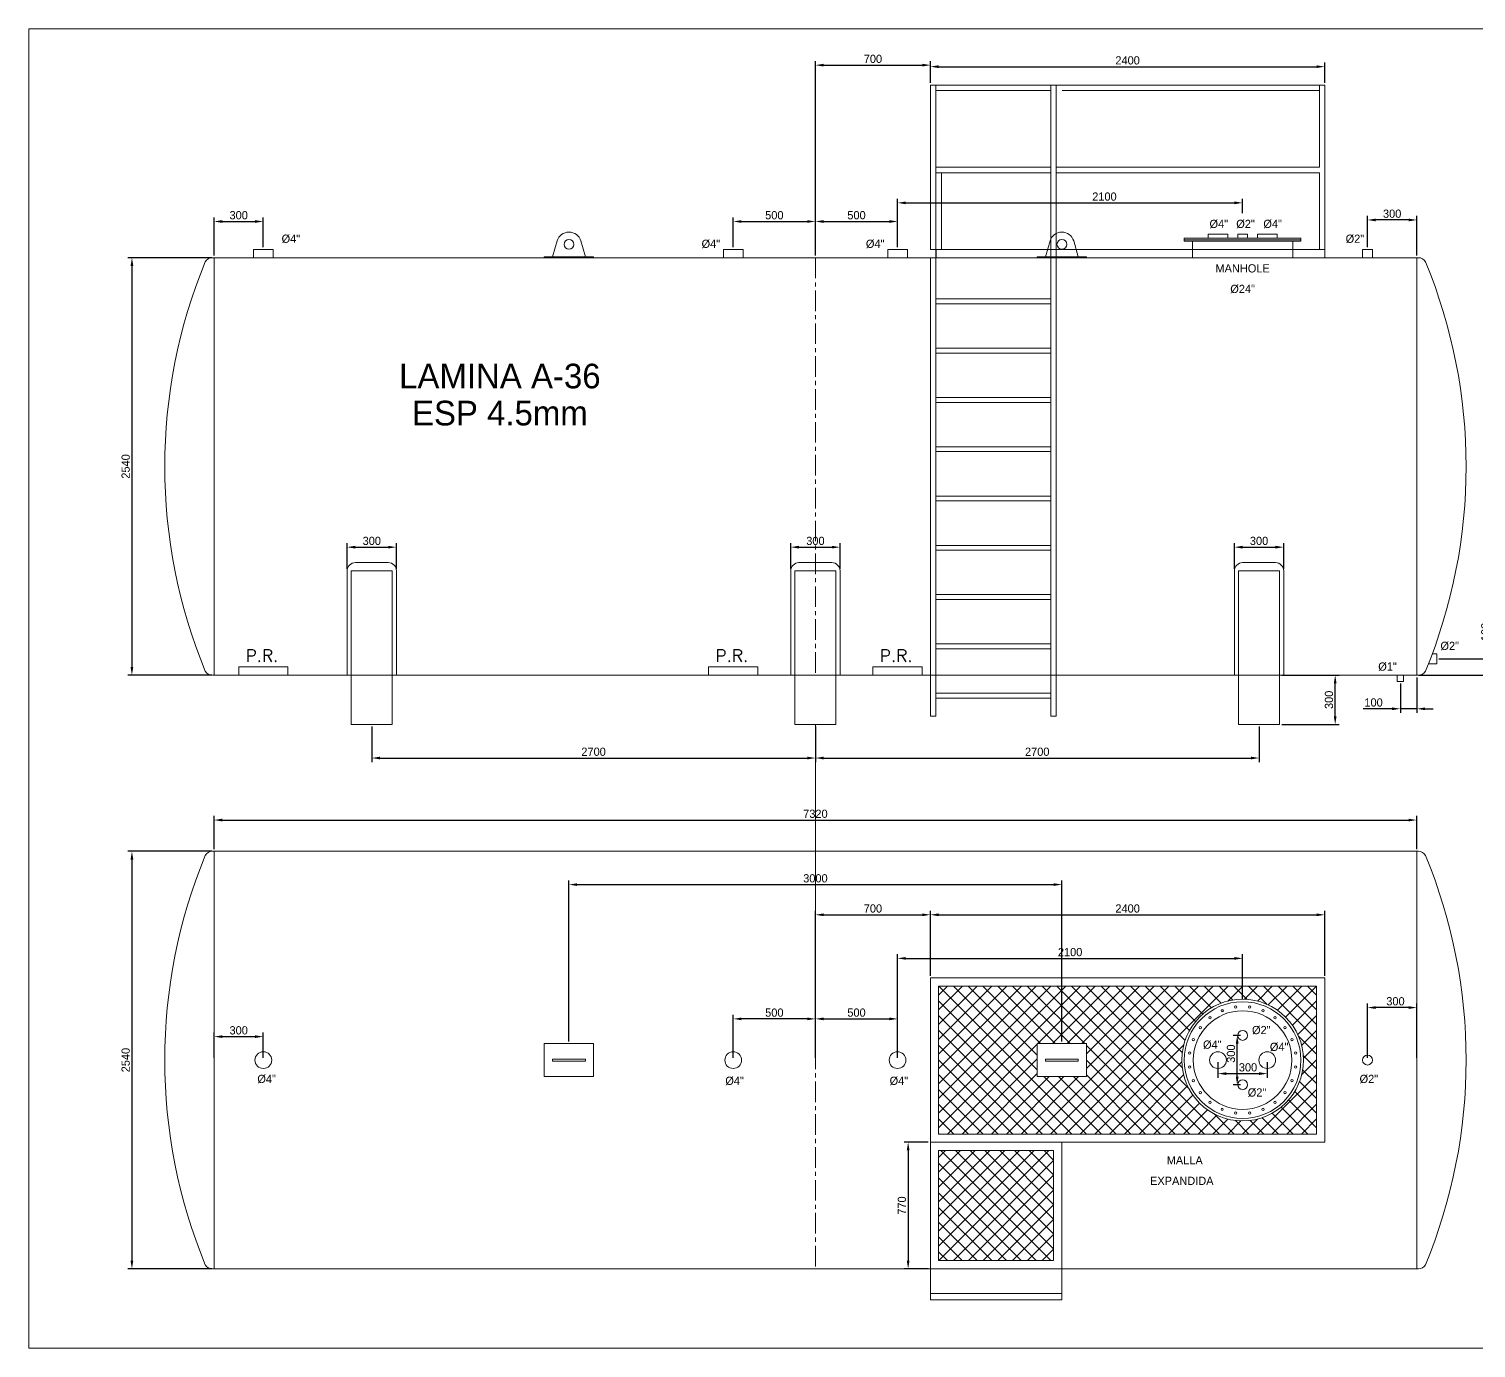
# Model space of a CAD drawing. Header units: millimetres. Extents: x 603382 to 632860, y 69891 to 78014.
# Drawn here: x 618747 to 627554, y 69891 to 77916 of the extents above; entities that cross this region are included whole.
import ezdxf
from ezdxf.enums import TextEntityAlignment as Align

# ---------------------------------------------------------------- set-up
doc = ezdxf.new("R2010")
doc.units = ezdxf.units.MM
doc.linetypes.add('CENTER', pattern=[2, 1.25, -0.25, 0.25, -0.25])
doc.layers.get('0').update_dxf_attribs({"lineweight": 9})
doc.layers.get('Defpoints').update_dxf_attribs({"lineweight": 9})
for name, color, linetype, lineweight in [('auxiliar', 9, 'Continuous', 9), ('CENTER', 5, 'CENTER', 9), ('COTA', 2, 'Continuous', 9), ('cotas', 2, 'Continuous', 9), ('dibujo', 7, 'Continuous', 9), ('FIBRA', 3, 'Continuous', 20), ('texto', 3, 'Continuous', 9)]:
    doc.layers.add(name, color=color, linetype=linetype, lineweight=lineweight)
doc.styles.add('ROMAND', font='romand')
doc.dimstyles.new('ISO-25', dxfattribs={"dimtxt": 50, "dimasz": 50, "dimexe": 25, "dimexo": 13, "dimgap": 13, "dimtad": 1, "dimtxsty": 'Standard', "dimcen": 50, "dimadec": 0, "dimazin": 0, "dimtfac": 1, "dimtmove": 0, "dimatfit": 3, "dimfxl": 1, "dimarcsym": 0})

# ---------------------------------------------------------------- blocks, each defined once
blk = doc.blocks.new('*U6')
at = {"layer": 'COTA'}
blk.add_circle((0, 0), 7, dxfattribs=at)
blk = doc.blocks.new('*U7')
at = {"layer": 'COTA', "color": 0, "linetype": 'ByBlock', "lineweight": -2, "transparency": 16777216}
for p, rotation in [((396258.9, 12709.4), 119.9999999999999), ((396337.3, 12741.8), 104.9999999999999), ((396421.4, 12752.9), 89.99999999999991), ((396505.5, 12741.8), 74.99999999999991), ((396583.9, 12709.4), 59.99999999999992), ((396140, 12590.4), 149.9999999999999), ((396191.6, 12657.7), 134.9999999999999), ((396651.2, 12657.7), 44.99999999999995), ((396702.9, 12590.4), 29.99999999999996), ((396107.5, 12512), 164.9999999999999), ((396735.3, 12512), 15.00000000000002), ((396096.4, 12427.9), 180), ((396107.5, 12343.8), 194.9999999999998), ((396735.3, 12343.8), 344.9999999999994), ((396140, 12265.4), 209.9999999999997), ((396702.9, 12265.4), 329.9999999999994), ((396191.6, 12198.1), 224.9999999999997), ((396258.9, 12146.5), 239.9999999999997), ((396583.9, 12146.5), 299.9999999999994), ((396651.2, 12198.1), 314.9999999999995), ((396337.3, 12114), 254.9999999999996), ((396421.4, 12102.9), 269.9999999999996), ((396505.5, 12114), 284.9999999999996)]:
    blk.add_blockref('*U6', p, dxfattribs=dict(at, rotation=rotation))
blk.add_blockref('*U6', (396746.4, 12427.9), dxfattribs=at)
blk = doc.blocks.new('*D10')
at = {"layer": 'COTA', "color": 0, "lineweight": -2, "transparency": 16777216}
for p, q in [((624233.1, 72156.2), (624233.1, 72552.1)), ((624283.1, 72527.1), (626583.1, 72527.1)), ((626633.1, 72156.2), (626633.1, 72552.1))]:
    blk.add_line(p, q, dxfattribs=at)
at = {"layer": 'COTA', "color": 0, "transparency": 16777216}
for points in [[(624283.1, 72535.4), (624283.1, 72518.7), (624233.1, 72527.1)], [(626583.1, 72535.4), (626583.1, 72518.7), (626633.1, 72527.1)]]:
    blk.add_solid(points, dxfattribs=at)
at = {"layer": 'Defpoints', "color": 0, "transparency": 16777216}
for p in [(626633.1, 72527.1), (624233.1, 72143.2), (626633.1, 72143.2)]:
    blk.add_point(p, dxfattribs=at)
at = {"layer": 'COTA', "color": 0, "lineweight": 9, "transparency": 16777216, "insert": (625433.1, 72565.1), "char_height": 50, "attachment_point": 5}
blk.add_mtext('2400', dxfattribs=at)
blk = doc.blocks.new('*D11')
at = {"layer": 'COTA', "color": 0, "lineweight": -2, "transparency": 16777216}
for p, q in [((626893.1, 71656.2), (626893.1, 71987.6)), ((627143.1, 71962.6), (626943.1, 71962.6)), ((627193.1, 71656.2), (627193.1, 71987.6))]:
    blk.add_line(p, q, dxfattribs=at)
at = {"layer": 'COTA', "color": 0, "transparency": 16777216}
for points in [[(626943.1, 71971), (626943.1, 71954.3), (626893.1, 71962.6)], [(627143.1, 71971), (627143.1, 71954.3), (627193.1, 71962.6)]]:
    blk.add_solid(points, dxfattribs=at)
at = {"layer": 'Defpoints', "color": 0, "transparency": 16777216}
for p in [(626893.1, 71962.6), (626893.1, 71643.2), (627193.1, 71643.2)]:
    blk.add_point(p, dxfattribs=at)
at = {"layer": 'COTA', "color": 0, "lineweight": 9, "transparency": 16777216, "insert": (627063.3, 72000.6), "char_height": 50, "attachment_point": 5}
blk.add_mtext('300', dxfattribs=at)
blk = doc.blocks.new('*D12')
at = {"layer": 'COTA', "color": 0, "lineweight": -2, "transparency": 16777216}
for p, q in [((619873.1, 71656.2), (619873.1, 71810.8)), ((619923.1, 71785.8), (620123.1, 71785.8)), ((620173.1, 71656.2), (620173.1, 71810.8))]:
    blk.add_line(p, q, dxfattribs=at)
at = {"layer": 'COTA', "color": 0, "transparency": 16777216}
for points in [[(619923.1, 71794.1), (619923.1, 71777.5), (619873.1, 71785.8)], [(620123.1, 71794.1), (620123.1, 71777.5), (620173.1, 71785.8)]]:
    blk.add_solid(points, dxfattribs=at)
at = {"layer": 'Defpoints', "color": 0, "transparency": 16777216}
for p in [(620173.1, 71785.8), (619873.1, 71643.2), (620173.1, 71643.2)]:
    blk.add_point(p, dxfattribs=at)
at = {"layer": 'COTA', "color": 0, "lineweight": 9, "transparency": 16777216, "insert": (620023.1, 71823.8), "char_height": 50, "attachment_point": 5}
blk.add_mtext('300', dxfattribs=at)
blk = doc.blocks.new('*D13')
at = {"layer": 'COTA', "color": 0, "lineweight": -2, "transparency": 16777216}
for p, q in [((624220.1, 71143.2), (624072.4, 71143.2)), ((624097.4, 71093.2), (624097.4, 70423.2)), ((624220.1, 70373.2), (624072.4, 70373.2))]:
    blk.add_line(p, q, dxfattribs=at)
at = {"layer": 'COTA', "color": 0, "transparency": 16777216}
for points in [[(624089.1, 71093.2), (624105.7, 71093.2), (624097.4, 71143.2)], [(624089.1, 70423.2), (624105.7, 70423.2), (624097.4, 70373.2)]]:
    blk.add_solid(points, dxfattribs=at)
at = {"layer": 'Defpoints', "color": 0, "transparency": 16777216}
for p in [(624233.1, 71143.2), (624097.4, 70373.2), (624233.1, 70373.2)]:
    blk.add_point(p, dxfattribs=at)
at = {"layer": 'COTA', "color": 0, "lineweight": 9, "transparency": 16777216, "insert": (624059.4, 70758.2), "char_height": 50, "attachment_point": 5, "rotation": 90}
blk.add_mtext('770', dxfattribs=at)
blk = doc.blocks.new('*D14')
at = {"layer": 'COTA', "color": 0, "lineweight": -2, "transparency": 16777216}
for p, q in [((619873.1, 72926.2), (619873.1, 73128.4)), ((619923.1, 73103.4), (627143.1, 73103.4)), ((627193.1, 72926.2), (627193.1, 73128.4))]:
    blk.add_line(p, q, dxfattribs=at)
at = {"layer": 'COTA', "color": 0, "transparency": 16777216}
for points in [[(619923.1, 73111.7), (619923.1, 73095.1), (619873.1, 73103.4)], [(627143.1, 73111.7), (627143.1, 73095.1), (627193.1, 73103.4)]]:
    blk.add_solid(points, dxfattribs=at)
at = {"layer": 'Defpoints', "color": 0, "transparency": 16777216}
for p in [(627193.1, 73103.4), (619873.1, 72913.2), (627193.1, 72913.2)]:
    blk.add_point(p, dxfattribs=at)
at = {"layer": 'COTA', "color": 0, "lineweight": 9, "transparency": 16777216, "insert": (623533.1, 73141.4), "char_height": 50, "attachment_point": 5}
blk.add_mtext('7320', dxfattribs=at)
blk = doc.blocks.new('*D15')
at = {"layer": 'COTA', "color": 0, "lineweight": -2, "transparency": 16777216}
for p, q in [((619860.1, 72913.2), (619348.4, 72913.2)), ((619373.4, 72863.2), (619373.4, 70423.2)), ((619860.1, 70373.2), (619348.4, 70373.2))]:
    blk.add_line(p, q, dxfattribs=at)
at = {"layer": 'COTA', "color": 0, "transparency": 16777216}
for points in [[(619365.1, 72863.2), (619381.7, 72863.2), (619373.4, 72913.2)], [(619365.1, 70423.2), (619381.7, 70423.2), (619373.4, 70373.2)]]:
    blk.add_solid(points, dxfattribs=at)
at = {"layer": 'Defpoints', "color": 0, "transparency": 16777216}
for p in [(619873.1, 72913.2), (619373.4, 70373.2), (619873.1, 70373.2)]:
    blk.add_point(p, dxfattribs=at)
at = {"layer": 'COTA', "color": 0, "lineweight": 9, "transparency": 16777216, "insert": (619335.4, 71643.2), "char_height": 50, "attachment_point": 5, "rotation": 90}
blk.add_mtext('2540', dxfattribs=at)
blk = doc.blocks.new('*D16')
at = {"layer": 'COTA', "color": 0, "lineweight": -2, "transparency": 16777216}
for p, q in [((619860.1, 76524.6), (619348.4, 76524.6)), ((619373.4, 76474.6), (619373.4, 74034.6)), ((619860.1, 73984.6), (619348.4, 73984.6))]:
    blk.add_line(p, q, dxfattribs=at)
at = {"layer": 'COTA', "color": 0, "transparency": 16777216}
for points in [[(619365.1, 76474.6), (619381.7, 76474.6), (619373.4, 76524.6)], [(619365.1, 74034.6), (619381.7, 74034.6), (619373.4, 73984.6)]]:
    blk.add_solid(points, dxfattribs=at)
at = {"layer": 'Defpoints', "color": 0, "transparency": 16777216}
for p in [(619873.1, 76524.6), (619373.4, 73984.6), (619873.1, 73984.6)]:
    blk.add_point(p, dxfattribs=at)
at = {"layer": 'COTA', "color": 0, "lineweight": 9, "transparency": 16777216, "insert": (619335.4, 75254.6), "char_height": 50, "attachment_point": 5, "rotation": 90}
blk.add_mtext('2540', dxfattribs=at)
blk = doc.blocks.new('*D17')
at = {"layer": 'COTA', "color": 0, "lineweight": -2, "transparency": 16777216}
for p, q in [((624233.1, 77587.6), (624233.1, 77711.6)), ((624283.1, 77686.6), (626583.1, 77686.6)), ((626633.1, 77587.6), (626633.1, 77711.6))]:
    blk.add_line(p, q, dxfattribs=at)
at = {"layer": 'COTA', "color": 0, "transparency": 16777216}
for points in [[(624283.1, 77694.9), (624283.1, 77678.3), (624233.1, 77686.6)], [(626583.1, 77694.9), (626583.1, 77678.3), (626633.1, 77686.6)]]:
    blk.add_solid(points, dxfattribs=at)
at = {"layer": 'Defpoints', "color": 0, "transparency": 16777216}
for p in [(626633.1, 77686.6), (624233.1, 77574.6), (626633.1, 77574.6)]:
    blk.add_point(p, dxfattribs=at)
at = {"layer": 'COTA', "color": 0, "lineweight": 9, "transparency": 16777216, "insert": (625433.1, 77724.6), "char_height": 50, "attachment_point": 5}
blk.add_mtext('2400', dxfattribs=at)
blk = doc.blocks.new('*D18')
at = {"layer": 'COTA', "color": 0, "lineweight": -2, "transparency": 16777216}
for p, q in [((626893.1, 76587.6), (626893.1, 76779)), ((627143.1, 76754), (626943.1, 76754)), ((627193.1, 76537.6), (627193.1, 76779))]:
    blk.add_line(p, q, dxfattribs=at)
at = {"layer": 'COTA', "color": 0, "transparency": 16777216}
for points in [[(626943.1, 76762.3), (626943.1, 76745.6), (626893.1, 76754)], [(627143.1, 76762.3), (627143.1, 76745.6), (627193.1, 76754)]]:
    blk.add_solid(points, dxfattribs=at)
at = {"layer": 'Defpoints', "color": 0, "transparency": 16777216}
for p in [(626893.1, 76754), (626893.1, 76574.6), (627193.1, 76524.6)]:
    blk.add_point(p, dxfattribs=at)
at = {"layer": 'COTA', "color": 0, "lineweight": 9, "transparency": 16777216, "insert": (627043.1, 76792), "char_height": 50, "attachment_point": 5}
blk.add_mtext('300', dxfattribs=at)
blk = doc.blocks.new('*D8')
at = {"layer": 'COTA', "color": 0, "lineweight": -2, "transparency": 16777216}
for p, q in [((620833.1, 73671.6), (620833.1, 73455.7)), ((623533.1, 73671.6), (623533.1, 73455.7)), ((620883.1, 73480.7), (623483.1, 73480.7))]:
    blk.add_line(p, q, dxfattribs=at)
at = {"layer": 'COTA', "color": 0, "transparency": 16777216}
for points in [[(620883.1, 73489), (620883.1, 73472.3), (620833.1, 73480.7)], [(623483.1, 73489), (623483.1, 73472.3), (623533.1, 73480.7)]]:
    blk.add_solid(points, dxfattribs=at)
at = {"layer": 'Defpoints', "color": 0, "transparency": 16777216}
for p in [(620833.1, 73684.6), (623533.1, 73684.6), (623533.1, 73480.7)]:
    blk.add_point(p, dxfattribs=at)
at = {"layer": 'COTA', "color": 0, "lineweight": 9, "transparency": 16777216, "insert": (622183.1, 73518.7), "char_height": 50, "attachment_point": 5}
blk.add_mtext('2700', dxfattribs=at)
blk = doc.blocks.new('*D9')
at = {"layer": 'COTA', "color": 0, "lineweight": -2, "transparency": 16777216}
for p, q in [((623533.1, 73671.6), (623533.1, 73455.7)), ((626233.1, 73671.6), (626233.1, 73455.7)), ((623583.1, 73480.7), (626183.1, 73480.7))]:
    blk.add_line(p, q, dxfattribs=at)
at = {"layer": 'COTA', "color": 0, "transparency": 16777216}
for points in [[(623583.1, 73489), (623583.1, 73472.3), (623533.1, 73480.7)], [(626183.1, 73489), (626183.1, 73472.3), (626233.1, 73480.7)]]:
    blk.add_solid(points, dxfattribs=at)
at = {"layer": 'Defpoints', "color": 0, "transparency": 16777216}
for p in [(623533.1, 73684.6), (626233.1, 73684.6), (626233.1, 73480.7)]:
    blk.add_point(p, dxfattribs=at)
at = {"layer": 'COTA', "color": 0, "lineweight": 9, "transparency": 16777216, "insert": (624883.1, 73518.7), "char_height": 50, "attachment_point": 5}
blk.add_mtext('2700', dxfattribs=at)
blk = doc.blocks.new('*D19')
at = {"layer": 'COTA', "color": 0, "lineweight": -2, "transparency": 16777216}
for p, q in [((619873.1, 76537.6), (619873.1, 76769.7)), ((619923.1, 76744.7), (620123.1, 76744.7)), ((620173.1, 76587.6), (620173.1, 76769.7))]:
    blk.add_line(p, q, dxfattribs=at)
at = {"layer": 'COTA', "color": 0, "transparency": 16777216}
for points in [[(619923.1, 76753.1), (619923.1, 76736.4), (619873.1, 76744.7)], [(620123.1, 76753.1), (620123.1, 76736.4), (620173.1, 76744.7)]]:
    blk.add_solid(points, dxfattribs=at)
at = {"layer": 'Defpoints', "color": 0, "transparency": 16777216}
for p in [(620173.1, 76744.7), (620173.1, 76574.6), (619873.1, 76524.6)]:
    blk.add_point(p, dxfattribs=at)
at = {"layer": 'COTA', "color": 0, "lineweight": 9, "transparency": 16777216, "insert": (620023.1, 76782.7), "char_height": 50, "attachment_point": 5}
blk.add_mtext('300', dxfattribs=at)
blk = doc.blocks.new('*D20')
at = {"layer": 'COTA', "color": 0, "lineweight": -2, "transparency": 16777216}
for p, q in [((626083.1, 74632.6), (626083.1, 74788.5)), ((626383.1, 74632.6), (626383.1, 74788.5)), ((626133.1, 74763.5), (626333.1, 74763.5))]:
    blk.add_line(p, q, dxfattribs=at)
at = {"layer": 'COTA', "color": 0, "transparency": 16777216}
for points in [[(626133.1, 74771.8), (626133.1, 74755.2), (626083.1, 74763.5)], [(626333.1, 74771.8), (626333.1, 74755.2), (626383.1, 74763.5)]]:
    blk.add_solid(points, dxfattribs=at)
at = {"layer": 'Defpoints', "color": 0, "transparency": 16777216}
for p in [(626383.1, 74763.5), (626083.1, 74619.6), (626383.1, 74619.6)]:
    blk.add_point(p, dxfattribs=at)
at = {"layer": 'COTA', "color": 0, "lineweight": 9, "transparency": 16777216, "insert": (626233.1, 74801.5), "char_height": 50, "attachment_point": 5}
blk.add_mtext('300', dxfattribs=at)
blk = doc.blocks.new('*D21')
at = {"layer": 'COTA', "color": 0, "lineweight": -2, "transparency": 16777216}
for p, q in [((623383.1, 74632.6), (623383.1, 74788.5)), ((623683.1, 74632.6), (623683.1, 74788.5)), ((623433.1, 74763.5), (623633.1, 74763.5))]:
    blk.add_line(p, q, dxfattribs=at)
at = {"layer": 'COTA', "color": 0, "transparency": 16777216}
for points in [[(623433.1, 74771.8), (623433.1, 74755.2), (623383.1, 74763.5)], [(623633.1, 74771.8), (623633.1, 74755.2), (623683.1, 74763.5)]]:
    blk.add_solid(points, dxfattribs=at)
at = {"layer": 'Defpoints', "color": 0, "transparency": 16777216}
for p in [(623683.1, 74763.5), (623383.1, 74619.6), (623683.1, 74619.6)]:
    blk.add_point(p, dxfattribs=at)
at = {"layer": 'COTA', "color": 0, "lineweight": 9, "transparency": 16777216, "insert": (623533.1, 74801.5), "char_height": 50, "attachment_point": 5}
blk.add_mtext('300', dxfattribs=at)
blk = doc.blocks.new('*D22')
at = {"layer": 'COTA', "color": 0, "lineweight": -2, "transparency": 16777216}
for p, q in [((620683.1, 74632.6), (620683.1, 74788.5)), ((620983.1, 74632.6), (620983.1, 74788.5)), ((620733.1, 74763.5), (620933.1, 74763.5))]:
    blk.add_line(p, q, dxfattribs=at)
at = {"layer": 'COTA', "color": 0, "transparency": 16777216}
for points in [[(620733.1, 74771.8), (620733.1, 74755.2), (620683.1, 74763.5)], [(620933.1, 74771.8), (620933.1, 74755.2), (620983.1, 74763.5)]]:
    blk.add_solid(points, dxfattribs=at)
at = {"layer": 'Defpoints', "color": 0, "transparency": 16777216}
for p in [(620983.1, 74763.5), (620683.1, 74619.6), (620983.1, 74619.6)]:
    blk.add_point(p, dxfattribs=at)
at = {"layer": 'COTA', "color": 0, "lineweight": 9, "transparency": 16777216, "insert": (620833.1, 74801.5), "char_height": 50, "attachment_point": 5}
blk.add_mtext('300', dxfattribs=at)
blk = doc.blocks.new('*D31')
at = {"layer": 'COTA', "color": 0, "lineweight": -2, "transparency": 16777216}
for p, q in [((623033.1, 71656.2), (623033.1, 71918.8)), ((623483.1, 71893.8), (623083.1, 71893.8)), ((623533.1, 71656.2), (623533.1, 71918.8))]:
    blk.add_line(p, q, dxfattribs=at)
at = {"layer": 'COTA', "color": 0, "transparency": 16777216}
for points in [[(623083.1, 71902.1), (623083.1, 71885.4), (623033.1, 71893.8)], [(623483.1, 71902.1), (623483.1, 71885.4), (623533.1, 71893.8)]]:
    blk.add_solid(points, dxfattribs=at)
at = {"layer": 'Defpoints', "color": 0, "transparency": 16777216}
for p in [(623033.1, 71893.8), (623033.1, 71643.2), (623533.1, 71643.2)]:
    blk.add_point(p, dxfattribs=at)
at = {"layer": 'COTA', "color": 0, "transparency": 16777216, "insert": (623283.1, 71931.8), "char_height": 50, "attachment_point": 5}
blk.add_mtext('500', dxfattribs=at)
blk = doc.blocks.new('*D32')
at = {"layer": 'COTA', "color": 0, "lineweight": -2, "transparency": 16777216}
for p, q in [((623533.1, 71656.2), (623533.1, 71918.8)), ((623583.1, 71893.8), (623983.1, 71893.8)), ((624033.1, 71656.2), (624033.1, 71918.8))]:
    blk.add_line(p, q, dxfattribs=at)
at = {"layer": 'COTA', "color": 0, "transparency": 16777216}
for points in [[(623583.1, 71902.1), (623583.1, 71885.4), (623533.1, 71893.8)], [(623983.1, 71902.1), (623983.1, 71885.4), (624033.1, 71893.8)]]:
    blk.add_solid(points, dxfattribs=at)
at = {"layer": 'Defpoints', "color": 0, "transparency": 16777216}
for p in [(624033.1, 71893.8), (623533.1, 71643.2), (624033.1, 71643.2)]:
    blk.add_point(p, dxfattribs=at)
at = {"layer": 'COTA', "color": 0, "transparency": 16777216, "insert": (623783.1, 71931.8), "char_height": 50, "attachment_point": 5}
blk.add_mtext('500', dxfattribs=at)
blk = doc.blocks.new('*D33')
at = {"layer": 'COTA', "color": 0, "lineweight": -2, "transparency": 16777216}
for p, q in [((623533.1, 71656.2), (623533.1, 72552.1)), ((623583.1, 72527.1), (624183.1, 72527.1)), ((624233.1, 72156.2), (624233.1, 72552.1))]:
    blk.add_line(p, q, dxfattribs=at)
at = {"layer": 'COTA', "color": 0, "transparency": 16777216}
for points in [[(623583.1, 72535.4), (623583.1, 72518.7), (623533.1, 72527.1)], [(624183.1, 72535.4), (624183.1, 72518.7), (624233.1, 72527.1)]]:
    blk.add_solid(points, dxfattribs=at)
at = {"layer": 'Defpoints', "color": 0, "transparency": 16777216}
for p in [(624233.1, 72527.1), (624233.1, 72143.2), (623533.1, 71643.2)]:
    blk.add_point(p, dxfattribs=at)
at = {"layer": 'COTA', "color": 0, "transparency": 16777216, "insert": (623883.1, 72565.1), "char_height": 50, "attachment_point": 5}
blk.add_mtext('700', dxfattribs=at)
blk = doc.blocks.new('*D34')
at = {"layer": 'COTA', "color": 0, "lineweight": -2, "transparency": 16777216}
for p, q in [((623033.1, 76587.6), (623033.1, 76769.7)), ((623083.1, 76744.7), (623483.1, 76744.7)), ((623533.1, 76537.6), (623533.1, 76769.7))]:
    blk.add_line(p, q, dxfattribs=at)
at = {"layer": 'COTA', "color": 0, "transparency": 16777216}
for points in [[(623083.1, 76753.1), (623083.1, 76736.4), (623033.1, 76744.7)], [(623483.1, 76753.1), (623483.1, 76736.4), (623533.1, 76744.7)]]:
    blk.add_solid(points, dxfattribs=at)
at = {"layer": 'Defpoints', "color": 0, "transparency": 16777216}
for p in [(623533.1, 76744.7), (623033.1, 76574.6), (623533.1, 76524.6)]:
    blk.add_point(p, dxfattribs=at)
at = {"layer": 'COTA', "color": 0, "transparency": 16777216, "insert": (623283.1, 76782.7), "char_height": 50, "attachment_point": 5}
blk.add_mtext('500', dxfattribs=at)
blk = doc.blocks.new('*D35')
at = {"layer": 'COTA', "color": 0, "lineweight": -2, "transparency": 16777216}
for p, q in [((623533.1, 76537.6), (623533.1, 76769.7)), ((623583.1, 76744.7), (623983.1, 76744.7)), ((624033.1, 76587.6), (624033.1, 76769.7))]:
    blk.add_line(p, q, dxfattribs=at)
at = {"layer": 'COTA', "color": 0, "transparency": 16777216}
for points in [[(623583.1, 76753.1), (623583.1, 76736.4), (623533.1, 76744.7)], [(623983.1, 76753.1), (623983.1, 76736.4), (624033.1, 76744.7)]]:
    blk.add_solid(points, dxfattribs=at)
at = {"layer": 'Defpoints', "color": 0, "transparency": 16777216}
for p in [(624033.1, 76744.7), (624033.1, 76574.6), (623533.1, 76524.6)]:
    blk.add_point(p, dxfattribs=at)
at = {"layer": 'COTA', "color": 0, "transparency": 16777216, "insert": (623783.1, 76782.7), "char_height": 50, "attachment_point": 5}
blk.add_mtext('500', dxfattribs=at)
blk = doc.blocks.new('*D36')
at = {"layer": 'COTA', "color": 0, "lineweight": -2, "transparency": 16777216}
for p, q in [((626371.1, 73984.6), (626721.6, 73984.6)), ((626696.6, 73734.6), (626696.6, 73934.6)), ((626371.1, 73684.6), (626721.6, 73684.6))]:
    blk.add_line(p, q, dxfattribs=at)
at = {"layer": 'COTA', "color": 0, "transparency": 16777216}
for points in [[(626688.2, 73934.6), (626704.9, 73934.6), (626696.6, 73984.6)], [(626688.2, 73734.6), (626704.9, 73734.6), (626696.6, 73684.6)]]:
    blk.add_solid(points, dxfattribs=at)
at = {"layer": 'Defpoints', "color": 0, "transparency": 16777216}
for p in [(626358.1, 73984.6), (626696.6, 73984.6), (626358.1, 73684.6)]:
    blk.add_point(p, dxfattribs=at)
at = {"layer": 'COTA', "color": 0, "transparency": 16777216, "insert": (626658.6, 73834.6), "char_height": 50, "attachment_point": 5, "rotation": 90}
blk.add_mtext('300', dxfattribs=at)
blk = doc.blocks.new('*D37')
at = {"layer": 'COTA', "color": 0, "lineweight": -2, "transparency": 16777216}
for p, q in [((622033.1, 71756.2), (622033.1, 72735.7)), ((622083.1, 72710.7), (624983.1, 72710.7)), ((625033.1, 71756.2), (625033.1, 72735.7))]:
    blk.add_line(p, q, dxfattribs=at)
at = {"layer": 'COTA', "color": 0, "transparency": 16777216}
for points in [[(622083.1, 72719.1), (622083.1, 72702.4), (622033.1, 72710.7)], [(624983.1, 72719.1), (624983.1, 72702.4), (625033.1, 72710.7)]]:
    blk.add_solid(points, dxfattribs=at)
at = {"layer": 'Defpoints', "color": 0, "transparency": 16777216}
for p in [(625033.1, 72710.7), (622033.1, 71743.2), (625033.1, 71743.2)]:
    blk.add_point(p, dxfattribs=at)
at = {"layer": 'COTA', "color": 0, "transparency": 16777216, "insert": (623533.1, 72748.7), "char_height": 50, "attachment_point": 5}
blk.add_mtext('3000', dxfattribs=at)
blk = doc.blocks.new('*D38')
at = {"layer": 'COTA', "color": 0, "lineweight": -2, "transparency": 16777216}
for p, q in [((624033.1, 71656.2), (624033.1, 72286.9)), ((624083.1, 72261.9), (626083.1, 72261.9)), ((626133.1, 72011.2), (626133.1, 72286.9))]:
    blk.add_line(p, q, dxfattribs=at)
at = {"layer": 'COTA', "color": 0, "transparency": 16777216}
for points in [[(624083.1, 72270.3), (624083.1, 72253.6), (624033.1, 72261.9)], [(626083.1, 72270.3), (626083.1, 72253.6), (626133.1, 72261.9)]]:
    blk.add_solid(points, dxfattribs=at)
at = {"layer": 'Defpoints', "color": 0, "transparency": 16777216}
for p in [(626133.1, 72261.9), (626133.1, 71998.2), (624033.1, 71643.2)]:
    blk.add_point(p, dxfattribs=at)
at = {"layer": 'COTA', "color": 0, "transparency": 16777216, "insert": (625083.1, 72299.9), "char_height": 50, "attachment_point": 5}
blk.add_mtext('2100', dxfattribs=at)
blk = doc.blocks.new('*D39')
at = {"layer": 'COTA', "color": 0, "lineweight": -2, "transparency": 16777216}
for p, q in [((623533.1, 76537.6), (623533.1, 77720.8)), ((623583.1, 77695.8), (624183.1, 77695.8)), ((624233.1, 77587.6), (624233.1, 77720.8))]:
    blk.add_line(p, q, dxfattribs=at)
at = {"layer": 'COTA', "color": 0, "transparency": 16777216}
for points in [[(623583.1, 77704.2), (623583.1, 77687.5), (623533.1, 77695.8)], [(624183.1, 77704.2), (624183.1, 77687.5), (624233.1, 77695.8)]]:
    blk.add_solid(points, dxfattribs=at)
at = {"layer": 'Defpoints', "color": 0, "transparency": 16777216}
for p in [(624233.1, 77695.8), (624233.1, 77574.6), (623533.1, 76524.6)]:
    blk.add_point(p, dxfattribs=at)
at = {"layer": 'COTA', "color": 0, "transparency": 16777216, "insert": (623883.1, 77733.8), "char_height": 50, "attachment_point": 5}
blk.add_mtext('700', dxfattribs=at)
blk = doc.blocks.new('*D40')
at = {"layer": 'COTA', "color": 0, "lineweight": -2, "transparency": 16777216}
for p, q in [((624033.1, 76587.6), (624033.1, 76883.1)), ((624083.1, 76858.1), (626083.1, 76858.1)), ((626133.1, 76794.9), (626133.1, 76883.1))]:
    blk.add_line(p, q, dxfattribs=at)
at = {"layer": 'COTA', "color": 0, "transparency": 16777216}
for points in [[(624083.1, 76866.5), (624083.1, 76849.8), (624033.1, 76858.1)], [(626083.1, 76866.5), (626083.1, 76849.8), (626133.1, 76858.1)]]:
    blk.add_solid(points, dxfattribs=at)
at = {"layer": 'Defpoints', "color": 0, "transparency": 16777216}
for p in [(626133.1, 76858.1), (626133.1, 76781.9), (624033.1, 76574.6)]:
    blk.add_point(p, dxfattribs=at)
at = {"layer": 'COTA', "color": 0, "transparency": 16777216, "insert": (625292.1, 76896.1), "char_height": 50, "attachment_point": 5}
blk.add_mtext('2100', dxfattribs=at)
blk = doc.blocks.new('*D41')
at = {"layer": 'COTA', "color": 0, "lineweight": -2, "transparency": 16777216}
for p, q in [((627648.1, 74134.6), (627648.1, 74310.6)), ((627327.6, 74084.6), (627673.1, 74084.6)), ((627648.1, 73984.6), (627648.1, 74084.6)), ((627206.1, 73984.6), (627673.1, 73984.6)), ((627648.1, 73934.6), (627648.1, 73884.6))]:
    blk.add_line(p, q, dxfattribs=at)
at = {"layer": 'COTA', "color": 0, "transparency": 16777216}
for points in [[(627639.8, 74134.6), (627656.4, 74134.6), (627648.1, 74084.6)], [(627639.8, 73934.6), (627656.4, 73934.6), (627648.1, 73984.6)]]:
    blk.add_solid(points, dxfattribs=at)
at = {"layer": 'Defpoints', "color": 0, "transparency": 16777216}
for p in [(627314.6, 74084.6), (627648.1, 74084.6), (627193.1, 73984.6)]:
    blk.add_point(p, dxfattribs=at)
at = {"layer": 'COTA', "color": 0, "transparency": 16777216, "insert": (627610.1, 74247.6), "char_height": 50, "attachment_point": 5, "rotation": 90}
blk.add_mtext('100', dxfattribs=at)
blk = doc.blocks.new('*D42')
at = {"layer": 'COTA', "color": 0, "lineweight": -2, "transparency": 16777216}
for p, q in [((627093.1, 73933.6), (627093.1, 73755.3)), ((627193.1, 73971.6), (627193.1, 73755.3)), ((627043.1, 73780.3), (626867.1, 73780.3)), ((627193.1, 73780.3), (627093.1, 73780.3)), ((627243.1, 73780.3), (627293.1, 73780.3))]:
    blk.add_line(p, q, dxfattribs=at)
at = {"layer": 'COTA', "color": 0, "transparency": 16777216}
for points in [[(627043.1, 73788.6), (627043.1, 73771.9), (627093.1, 73780.3)], [(627243.1, 73788.6), (627243.1, 73771.9), (627193.1, 73780.3)]]:
    blk.add_solid(points, dxfattribs=at)
at = {"layer": 'Defpoints', "color": 0, "transparency": 16777216}
for p in [(627193.1, 73984.6), (627093.1, 73946.6), (627093.1, 73780.3)]:
    blk.add_point(p, dxfattribs=at)
at = {"layer": 'COTA', "color": 0, "transparency": 16777216, "insert": (626930.1, 73818.3), "char_height": 50, "attachment_point": 5}
blk.add_mtext('100', dxfattribs=at)
blk = doc.blocks.new('*D43')
at = {"layer": 'COTA', "color": 0, "lineweight": -2, "transparency": 16777216}
for p, q in [((625983.1, 71630.2), (625983.1, 71535.8)), ((626283.1, 71630.2), (626283.1, 71535.8)), ((626033.1, 71560.8), (626233.1, 71560.8))]:
    blk.add_line(p, q, dxfattribs=at)
at = {"layer": 'COTA', "color": 0, "transparency": 16777216}
for points in [[(626033.1, 71569.1), (626033.1, 71552.4), (625983.1, 71560.8)], [(626233.1, 71569.1), (626233.1, 71552.4), (626283.1, 71560.8)]]:
    blk.add_solid(points, dxfattribs=at)
at = {"layer": 'Defpoints', "color": 0, "transparency": 16777216}
for p in [(625983.1, 71643.2), (626283.1, 71643.2), (626283.1, 71560.8)]:
    blk.add_point(p, dxfattribs=at)
at = {"layer": 'COTA', "color": 0, "transparency": 16777216, "insert": (626165.8, 71598.8), "char_height": 50, "attachment_point": 5}
blk.add_mtext('300', dxfattribs=at)
blk = doc.blocks.new('*D44')
at = {"layer": 'COTA', "color": 0, "lineweight": -2, "transparency": 16777216}
for p, q in [((626120.1, 71793.2), (626075.1, 71793.2)), ((626100.1, 71543.2), (626100.1, 71743.2)), ((626120.1, 71493.2), (626075.1, 71493.2))]:
    blk.add_line(p, q, dxfattribs=at)
at = {"layer": 'COTA', "color": 0, "transparency": 16777216}
for points in [[(626091.7, 71743.2), (626108.4, 71743.2), (626100.1, 71793.2)], [(626091.7, 71543.2), (626108.4, 71543.2), (626100.1, 71493.2)]]:
    blk.add_solid(points, dxfattribs=at)
at = {"layer": 'Defpoints', "color": 0, "transparency": 16777216}
for p in [(626100.1, 71793.2), (626133.1, 71793.2), (626133.1, 71493.2)]:
    blk.add_point(p, dxfattribs=at)
at = {"layer": 'COTA', "color": 0, "transparency": 16777216, "insert": (626062.1, 71682.3), "char_height": 50, "attachment_point": 5, "rotation": 90}
blk.add_mtext('300', dxfattribs=at)

msp = doc.modelspace()

# ---------------------------------------------------------------- hatches: boundary and pattern name
at = {"layer": 'COTA'}
h = msp.add_hatch(dxfattribs=at)
h.set_pattern_fill('ANSI37', color=256, scale=20)
h.set_pattern_definition([(45, (-3813.29, 31609.89), (-44.9012806, 44.9012806), []), (135, (-3813.29, 31609.89), (-44.9012806, -44.9012806), [])])
edge = h.paths.add_edge_path(flags=16)
edge.add_arc((626133.077, 71643.158), 370, 0, 360)
h.paths.add_polyline_path([(624283.077, 71093.158), (624283.077, 70423.158), (624983.077, 70423.158), (624983.077, 71093.158)])
h.paths.add_polyline_path([(624883.077, 71543.158), (624883.077, 71743.158), (625183.077, 71743.158), (625183.077, 71543.158)], flags=16)
h.paths.add_polyline_path([(626583.077, 71193.158), (626583.077, 72093.158), (624283.077, 72093.158), (624283.077, 71193.158)])

# ---------------------------------------------------------------- linework, layer by layer
at = {"lineweight": 9}
for p, q in [((624233.077, 77574.576), (626633.077, 77574.576)), ((625001.077, 77574.576), (625034.077, 77574.576)), ((626600.077, 77074.576), (624999.077, 77074.576))]:
    msp.add_line(p, q, dxfattribs=at)
at = {"layer": 'auxiliar', "lineweight": 9}
for p, q in [((624266.077, 73734.576), (624266.077, 77574.576)), ((624966.077, 73734.576), (624966.077, 77574.576)), ((624999.077, 73734.576), (624999.077, 77574.576)), ((626600.077, 77074.576), (626600.077, 77574.576)), ((626633.077, 76524.576), (626633.077, 77574.576)), ((626600.077, 76574.576), (626600.077, 77041.576)), ((624966.077, 76274.576), (624266.077, 76274.576)), ((624966.077, 76244.576), (624266.077, 76244.576)), ((624966.077, 75974.576), (624266.077, 75974.576)), ((624966.077, 75944.576), (624266.077, 75944.576)), ((624966.077, 75674.576), (624266.077, 75674.576)), ((624966.077, 75674.576), (624266.077, 75674.576)), ((624966.077, 75644.576), (624266.077, 75644.576)), ((624966.077, 75644.576), (624266.077, 75644.576)), ((624966.077, 75374.576), (624266.077, 75374.576)), ((624966.077, 75374.576), (624266.077, 75374.576)), ((624966.077, 75344.576), (624266.077, 75344.576)), ((624966.077, 75344.576), (624266.077, 75344.576)), ((624966.077, 75074.576), (624266.077, 75074.576)), ((624966.077, 75074.576), (624266.077, 75074.576)), ((624966.077, 75044.576), (624266.077, 75044.576)), ((624966.077, 75044.576), (624266.077, 75044.576)), ((624966.077, 74774.576), (624266.077, 74774.576)), ((624966.077, 74774.576), (624266.077, 74774.576)), ((624966.077, 74744.576), (624266.077, 74744.576)), ((624966.077, 74744.576), (624266.077, 74744.576)), ((624966.077, 74474.576), (624266.077, 74474.576)), ((624966.077, 74444.576), (624266.077, 74444.576)), ((624966.077, 74174.576), (624266.077, 74174.576)), ((624966.077, 74174.576), (624266.077, 74174.576)), ((624966.077, 74144.576), (624266.077, 74144.576)), ((624966.077, 74144.576), (624266.077, 74144.576)), ((624966.077, 73874.576), (624266.077, 73874.576)), ((624966.077, 73844.576), (624266.077, 73844.576))]:
    msp.add_line(p, q, dxfattribs=at)
at = {"layer": 'CENTER', "lineweight": 9, "ltscale": 100}
for p, q in [((623533.077, 76524.576), (623533.077, 73984.576)), ((623533.077, 72913.158), (623533.077, 70373.158))]:
    msp.add_line(p, q, dxfattribs=at)
at = {"layer": 'COTA', "lineweight": 9}
for p, q in [((620683.077, 73984.576), (620683.077, 74619.576)), ((620733.077, 74669.576), (620933.077, 74669.576)), ((620983.077, 73984.576), (620983.077, 74619.576)), ((623383.077, 73984.576), (623383.077, 74619.576)), ((623433.077, 74669.576), (623633.077, 74669.576)), ((623683.077, 73984.576), (623683.077, 74619.576)), ((626083.077, 73984.576), (626083.077, 74619.576)), ((626133.077, 74669.576), (626333.077, 74669.576)), ((626383.077, 73984.576), (626383.077, 74619.576)), ((624233.077, 73734.576), (624266.077, 73734.576)), ((624966.077, 73734.576), (624999.077, 73734.576)), ((624233.077, 71143.158), (624233.077, 70373.158)), ((624283.077, 71093.158), (624283.077, 70423.158)), ((624983.077, 70423.158), (624983.077, 71093.158)), ((625033.077, 70373.158), (625033.077, 71143.158)), ((624233.077, 70373.158), (625033.077, 70373.158)), ((624233.077, 70373.158), (624233.077, 70185.158)), ((624283.077, 70423.158), (624983.077, 70423.158)), ((625033.077, 70185.158), (625033.077, 70373.158)), ((624233.077, 70223.158), (625033.077, 70223.158)), ((624233.077, 70185.158), (625033.077, 70185.158))]:
    msp.add_line(p, q, dxfattribs=at)
at = {"layer": 'COTA'}
for p, q in [((627074.077, 73946.576), (627074.077, 73984.576)), ((627074.077, 73984.576), (627112.077, 73984.576)), ((627112.077, 73984.576), (627112.077, 73946.576)), ((627112.077, 73946.576), (627074.077, 73946.576)), ((623533.077, 73684.576), (623533.077, 72173.75))]:
    msp.add_line(p, q, dxfattribs=at)
at = {"layer": 'COTA', "lineweight": 9}
for centre, radius in [((626133.077, 71643.158), 370), ((626133.077, 71643.158), 355), ((626133.077, 71793.158), 30), ((620173.077, 71643.158), 51), ((623033.077, 71643.158), 51), ((624033.077, 71643.158), 51), ((625983.077, 71643.158), 51), ((626283.077, 71643.158), 51), ((626893.077, 71643.158), 30), ((626133.077, 71493.158), 30)]:
    msp.add_circle(centre, radius, dxfattribs=at)
at = {"layer": 'COTA'}
msp.add_circle((626133.077, 71643.158), 300, dxfattribs=at)
at = {"layer": 'COTA', "lineweight": 9}
for centre, start, end in [((620733.077, 74619.576), 90, 180), ((620933.077, 74619.576), 0, 90), ((623433.077, 74619.576), 90, 180), ((623633.077, 74619.576), 0, 90), ((626133.077, 74619.576), 90, 180), ((626333.077, 74619.576), 0, 90)]:
    msp.add_arc(centre, 50, start, end, dxfattribs=at)
at = {"layer": 'cotas', "lineweight": 9}
for p, q in [((620023.077, 74034.576), (620023.077, 73984.576)), ((620323.077, 74034.576), (620023.077, 74034.576)), ((620323.077, 74034.576), (620323.077, 73984.576)), ((622883.077, 74034.576), (622883.077, 73984.576)), ((623183.077, 74034.576), (622883.077, 74034.576)), ((623183.077, 74034.576), (623183.077, 73984.576)), ((623883.077, 74034.576), (623883.077, 73984.576)), ((624183.077, 74034.576), (623883.077, 74034.576)), ((624183.077, 74034.576), (624183.077, 73984.576))]:
    msp.add_line(p, q, dxfattribs=at)
at = {"layer": 'dibujo', "lineweight": 9}
for p, q in [((624233.077, 76574.576), (624233.077, 77574.576)), ((624266.077, 77541.576), (624966.077, 77541.576)), ((625034.077, 77541.576), (625368.077, 77541.576)), ((625035.077, 77541.576), (626600.077, 77541.576)), ((626633.077, 76524.576), (626633.077, 77541.576)), ((624266.077, 77074.576), (624966.077, 77074.576)), ((624266.077, 77041.576), (624966.077, 77041.576)), ((624301.077, 76574.576), (624301.077, 77041.576)), ((624999.077, 77041.576), (626600.077, 77041.576)), ((621933.077, 76530.576), (621961.077, 76626.576)), ((622133.077, 76530.576), (622105.077, 76626.576)), ((624933.077, 76530.576), (624961.077, 76626.576)), ((625133.077, 76530.576), (625105.077, 76626.576)), ((625778.077, 76642.576), (626488.077, 76642.576)), ((625778.077, 76642.576), (625778.077, 76624.576)), ((625778.077, 76633.576), (626488.077, 76633.576)), ((625778.077, 76624.576), (626488.077, 76624.576)), ((625828.077, 76524.576), (625828.077, 76624.576)), ((625923.077, 76667.576), (626043.077, 76667.576)), ((625923.077, 76642.576), (625923.077, 76667.576)), ((626043.077, 76667.576), (626043.077, 76642.576)), ((626103.077, 76667.576), (626163.077, 76667.576)), ((626103.077, 76642.576), (626103.077, 76667.576)), ((626163.077, 76667.576), (626163.077, 76642.576)), ((626223.077, 76667.576), (626343.077, 76667.576)), ((626223.077, 76642.576), (626223.077, 76667.576)), ((626343.077, 76667.576), (626343.077, 76642.576)), ((626438.077, 76624.576), (626438.077, 76524.576)), ((626488.077, 76642.576), (626488.077, 76624.576)), ((620113.077, 76574.576), (620233.077, 76574.576)), ((620113.077, 76524.576), (620113.077, 76574.576)), ((620233.077, 76574.576), (620233.077, 76524.576)), ((622973.077, 76574.576), (623093.077, 76574.576)), ((622973.077, 76524.576), (622973.077, 76574.576)), ((623093.077, 76574.576), (623093.077, 76524.576)), ((623973.077, 76574.576), (624093.077, 76574.576)), ((623973.077, 76524.576), (623973.077, 76574.576)), ((624093.077, 76574.576), (624093.077, 76524.576)), ((626633.077, 76574.576), (624233.077, 76574.576)), ((624268.077, 76524.576), (624268.077, 76574.576)), ((626923.077, 76574.576), (626863.077, 76574.576)), ((626863.077, 76574.576), (626863.077, 76524.576)), ((626923.077, 76574.576), (626923.077, 76524.576)), ((619873.077, 76524.576), (619863.077, 76524.576)), ((619873.077, 76524.576), (619873.077, 73984.576)), ((627193.077, 76524.576), (619873.077, 76524.576)), ((620233.077, 76524.576), (620113.077, 76524.576)), ((621883.077, 76530.576), (622183.077, 76530.576)), ((621883.077, 76524.576), (621883.077, 76530.576)), ((622183.077, 76524.576), (621883.077, 76524.576)), ((621933.077, 76530.576), (622133.077, 76530.576)), ((622183.077, 76530.576), (622183.077, 76524.576)), ((623093.077, 76524.576), (622973.077, 76524.576)), ((624093.077, 76524.576), (623973.077, 76524.576)), ((624233.077, 76524.576), (624233.077, 73734.576)), ((624883.077, 76530.576), (625183.077, 76530.576)), ((624883.077, 76524.576), (624883.077, 76530.576)), ((625183.077, 76524.576), (624883.077, 76524.576)), ((624933.077, 76530.576), (625133.077, 76530.576)), ((625183.077, 76530.576), (625183.077, 76524.576)), ((626438.077, 76524.576), (625828.077, 76524.576)), ((626863.077, 76524.576), (626923.077, 76524.576)), ((627193.077, 73984.576), (627193.077, 76524.576)), ((627193.077, 76524.576), (627203.077, 76524.576)), ((620958.077, 74619.576), (620708.077, 74619.576)), ((620708.077, 74619.576), (620708.077, 73684.576)), ((620958.077, 74619.576), (620958.077, 73684.576)), ((623658.077, 74619.576), (623408.077, 74619.576)), ((623408.077, 74619.576), (623408.077, 73684.576)), ((623658.077, 74619.576), (623658.077, 73684.576)), ((626358.077, 74619.576), (626108.077, 74619.576)), ((626108.077, 74619.576), (626108.077, 73684.576)), ((626358.077, 74619.576), (626358.077, 73684.576)), ((627314.562, 74114.576), (627287.608, 74114.576)), ((627314.562, 74114.576), (627314.562, 74054.576)), ((619873.077, 73984.576), (619863.077, 73984.576)), ((619873.077, 73984.576), (627193.077, 73984.576)), ((627063.077, 73984.576), (627123.077, 73984.576)), ((627193.077, 73984.576), (627203.077, 73984.576)), ((627314.562, 74054.576), (627264.562, 74054.576)), ((620708.077, 73684.576), (620958.077, 73684.576)), ((623408.077, 73684.576), (623658.077, 73684.576)), ((626108.077, 73684.576), (626358.077, 73684.576)), ((619873.077, 72913.158), (619863.077, 72913.158)), ((619873.077, 72913.158), (619873.077, 70373.158)), ((627193.077, 72913.158), (619873.077, 72913.158)), ((627193.077, 70373.158), (627193.077, 72913.158)), ((627193.077, 72913.158), (627203.077, 72913.158)), ((624233.077, 72143.158), (624233.077, 71143.158)), ((626633.077, 72143.158), (624233.077, 72143.158)), ((626633.077, 71143.158), (626633.077, 72143.158)), ((624283.077, 72093.158), (624283.077, 71193.158)), ((626583.077, 72093.158), (624283.077, 72093.158)), ((626583.077, 71193.158), (626583.077, 72093.158)), ((621883.077, 71743.158), (621883.077, 71543.158)), ((622183.077, 71743.158), (621883.077, 71743.158)), ((622183.077, 71543.158), (622183.077, 71743.158)), ((624883.077, 71543.158), (624883.077, 71743.158)), ((624883.077, 71743.158), (625183.077, 71743.158)), ((625183.077, 71743.158), (625183.077, 71543.158)), ((621933.077, 71649.158), (622133.077, 71649.158)), ((621933.077, 71637.158), (621933.077, 71649.158)), ((622133.077, 71637.158), (621933.077, 71637.158)), ((622133.077, 71649.158), (622133.077, 71637.158)), ((625133.077, 71649.158), (624933.077, 71649.158)), ((624933.077, 71649.158), (624933.077, 71637.158)), ((624933.077, 71637.158), (625133.077, 71637.158)), ((625133.077, 71637.158), (625133.077, 71649.158)), ((621883.077, 71543.158), (622183.077, 71543.158)), ((625183.077, 71543.158), (624883.077, 71543.158)), ((624283.077, 71193.158), (626583.077, 71193.158)), ((624233.077, 71143.158), (626633.077, 71143.158)), ((624283.077, 71093.158), (624983.077, 71093.158)), ((619873.077, 70373.158), (619863.077, 70373.158)), ((619873.077, 70373.158), (627193.077, 70373.158)), ((627193.077, 70373.158), (627203.077, 70373.158))]:
    msp.add_line(p, q, dxfattribs=at)
for centre in [(622033.077, 76605.576), (625033.077, 76605.576)]:
    msp.add_circle(centre, 30, dxfattribs=at)
for centre, radius, start, end in [((622033.077, 76605.576), 75, 16.2602047, 163.7397953), ((625033.077, 76605.576), 75, 16.2602047, 163.7397953), ((622836.137, 75254.576), 3263.197, 157.5716597, 202.4283403), ((619863.077, 76474.576), 50, 90, 150), ((627203.077, 76474.576), 50, 30, 90), ((624230.018, 75254.576), 3263.197, 337.5716597, 22.4283403), ((619863.077, 74034.576), 50, 210, 270), ((627203.077, 74034.576), 50, 270, 330), ((622836.137, 71643.158), 3263.197, 157.5716597, 202.4283403), ((619863.077, 72863.158), 50, 90, 150), ((627203.077, 72863.158), 50, 30, 90), ((624230.018, 71643.158), 3263.197, 337.5716597, 22.4283403), ((619863.077, 70423.158), 50, 210, 270), ((627203.077, 70423.158), 50, 270, 330)]:
    msp.add_arc(centre, radius, start, end, dxfattribs=at)
at = {"layer": 'FIBRA', "lineweight": 9}
for p, q in [((632859.592, 77916.036), (618746.592, 77916.036)), ((618746.592, 69891.358), (618746.592, 77916.036)), ((618746.592, 69891.358), (632859.592, 69891.358))]:
    msp.add_line(p, q, dxfattribs=at)

# ---------------------------------------------------------------- block references
at = {"layer": 'COTA', "lineweight": 9, "rotation": 7.499999999999999}
msp.add_blockref('*U7', (234725.274, 7578.182), dxfattribs=at)

# ---------------------------------------------------------------- texts
at = {"layer": 'texto', "lineweight": 9}
for s, height, p in [('Ø4"', 50, (625988.077, 76705.197)), ('Ø2"', 50, (626150.791, 76705.197)), ('Ø4"', 50, (626315.844, 76705.197)), ('Ø4"', 50, (620340.772, 76615.059)), ('Ø4"', 50, (622896.808, 76584.245)), ('Ø4"', 50, (623896.808, 76584.245)), ('Ø2"', 50, (626816.59, 76615.059)), ('MANHOLE', 50, (626133.077, 76434.61)), ('Ø24"', 50, (626133.077, 76309.61)), ('LAMINA A-36', 150, (621612.671, 75729.645)), ('ESP 4.5mm', 150, (621612.671, 75504.226)), ('Ø2"', 50, (627393.462, 74137.947)), ('Ø1"', 50, (627014.949, 74011.981)), ('Ø2"', 50, (626246.67, 71800.914)), ('Ø4"', 50, (625948.382, 71712.231)), ('Ø4"', 50, (626355.427, 71698.841)), ('Ø4"', 50, (620193.263, 71503.557)), ('Ø4"', 50, (623041.192, 71492.311)), ('Ø4"', 50, (624041.192, 71492.311)), ('Ø2"', 50, (626901.374, 71503.557)), ('Ø2"', 50, (626220.743, 71421.305)), ('MALLA ', 50, (625790.078, 71008.547)), ('EXPANDIDA', 50, (625762.926, 70883.547))]:
    msp.add_text(s, height=height, dxfattribs=at).set_placement(p, align=Align.CENTER)
at = {"layer": 'texto', "lineweight": 9, "style": 'ROMAND'}
for p in [(620064.943, 74065.617), (622924.943, 74065.617), (623924.943, 74065.617)]:
    msp.add_text('P.R.', height=75, dxfattribs=at).set_placement(p)

# ---------------------------------------------------------------- dimensions: what is measured, and where the dimension line sits
at = {"layer": 'COTA'}
for base, p1, p2, picture, middle in [((624233.077, 77695.843), (623533.077, 76524.576), (624233.077, 77574.576), '*D39', (623883.077, 77733.843)), ((623533.077, 76744.735), (623033.077, 76574.576), (623533.077, 76524.576), '*D34', (623283.077, 76782.735)), ((624033.077, 76744.735), (623533.077, 76524.576), (624033.077, 76574.576), '*D35', (623783.077, 76782.735)), ((627093.077, 73780.267), (627193.077, 73984.576), (627093.077, 73946.576), '*D42', (626930.077, 73818.267)), ((625033.077, 72710.739), (622033.077, 71743.158), (625033.077, 71743.158), '*D37', (623533.077, 72748.739)), ((624233.077, 72527.082), (623533.077, 71643.158), (624233.077, 72143.158), '*D33', (623883.077, 72565.082)), ((626133.077, 72261.937), (624033.077, 71643.158), (626133.077, 71998.158), '*D38', (625083.077, 72299.937)), ((623033.077, 71893.773), (623533.077, 71643.158), (623033.077, 71643.158), '*D31', (623283.077, 71931.773)), ((624033.077, 71893.773), (623533.077, 71643.158), (624033.077, 71643.158), '*D32', (623783.077, 71931.773))]:
    dim = msp.add_linear_dim(base=base, p1=p1, p2=p2, dimstyle='ISO-25', dxfattribs=at)
    dim.commit()
    dim.dimension.update_dxf_attribs({"geometry": picture, "text_midpoint": middle})
at = {"layer": 'COTA', "lineweight": 9}
for base, p1, p2, picture, middle in [((626633.077, 77686.589), (624233.077, 77574.576), (626633.077, 77574.576), '*D17', (625433.077, 77724.589)), ((620173.077, 76744.735), (619873.077, 76524.576), (620173.077, 76574.576), '*D19', (620023.077, 76782.735)), ((626893.077, 76753.98), (627193.077, 76524.576), (626893.077, 76574.576), '*D18', (627043.077, 76791.98)), ((620983.077, 74763.493), (620683.077, 74619.576), (620983.077, 74619.576), '*D22', (620833.077, 74801.493)), ((623683.077, 74763.493), (623383.077, 74619.576), (623683.077, 74619.576), '*D21', (623533.077, 74801.493)), ((626383.077, 74763.493), (626083.077, 74619.576), (626383.077, 74619.576), '*D20', (626233.077, 74801.493)), ((623533.077, 73480.656), (620833.077, 73684.576), (623533.077, 73684.576), '*D8', (622183.077, 73518.656)), ((626233.077, 73480.656), (623533.077, 73684.576), (626233.077, 73684.576), '*D9', (624883.077, 73518.656)), ((627193.077, 73103.403), (619873.077, 72913.158), (627193.077, 72913.158), '*D14', (623533.077, 73141.403)), ((626633.077, 72527.082), (624233.077, 72143.158), (626633.077, 72143.158), '*D10', (625433.077, 72565.082)), ((620173.077, 71785.787), (619873.077, 71643.158), (620173.077, 71643.158), '*D12', (620023.077, 71823.787))]:
    dim = msp.add_linear_dim(base=base, p1=p1, p2=p2, dimstyle='ISO-25', dxfattribs=at)
    dim.commit()
    dim.dimension.update_dxf_attribs({"geometry": picture, "text_midpoint": middle})
at = {"layer": 'COTA'}
for base, p1, p2, picture, middle in [((626133.077, 76858.148), (624033.077, 76574.576), (626133.077, 76781.862), '*D40', (625292.097, 76858.148)), ((626283.077, 71560.756), (625983.077, 71643.158), (626283.077, 71643.158), '*D43', (626165.751, 71560.756))]:
    dim = msp.add_linear_dim(base=base, p1=p1, p2=p2, dimstyle='ISO-25', dxfattribs=at)
    dim.commit()
    dim.dimension.update_dxf_attribs({"geometry": picture, "text_midpoint": middle, "dimtype": 160})
at = {"layer": 'COTA', "lineweight": 9}
for base, p1, p2, picture, middle in [((619373.409, 73984.576), (619873.077, 76524.576), (619873.077, 73984.576), '*D16', (619335.409, 75254.576)), ((619373.409, 70373.158), (619873.077, 72913.158), (619873.077, 70373.158), '*D15', (619335.409, 71643.158)), ((624097.41, 70373.158), (624233.077, 71143.158), (624233.077, 70373.158), '*D13', (624059.41, 70758.158))]:
    dim = msp.add_linear_dim(base=base, p1=p1, p2=p2, angle=90, dimstyle='ISO-25', dxfattribs=at)
    dim.commit()
    dim.dimension.update_dxf_attribs({"geometry": picture, "text_midpoint": middle})
at = {"layer": 'COTA'}
for base, p1, p2, picture, middle in [((627648.109, 74084.576), (627193.077, 73984.576), (627314.562, 74084.576), '*D41', (627610.109, 74247.576)), ((626696.559, 73984.576), (626358.077, 73684.576), (626358.077, 73984.576), '*D36', (626658.559, 73834.576))]:
    dim = msp.add_linear_dim(base=base, p1=p1, p2=p2, angle=90, dimstyle='ISO-25', dxfattribs=at)
    dim.commit()
    dim.dimension.update_dxf_attribs({"geometry": picture, "text_midpoint": middle})
at = {"layer": 'COTA', "lineweight": 9}
dim = msp.add_linear_dim(base=(626893.077, 71962.621), p1=(627193.077, 71643.158), p2=(626893.077, 71643.158), dimstyle='ISO-25', dxfattribs=at)
dim.commit()
dim.dimension.update_dxf_attribs({"geometry": '*D11', "text_midpoint": (627063.329, 71962.621), "dimtype": 160})
at = {"layer": 'COTA'}
dim = msp.add_linear_dim(base=(626100.051, 71793.158), p1=(626133.077, 71493.158), p2=(626133.077, 71793.158), angle=90, dimstyle='ISO-25', dxfattribs=at)
dim.commit()
dim.dimension.update_dxf_attribs({"geometry": '*D44', "text_midpoint": (626100.051, 71682.304), "dimtype": 160})

doc.saveas('drawing.dxf')
